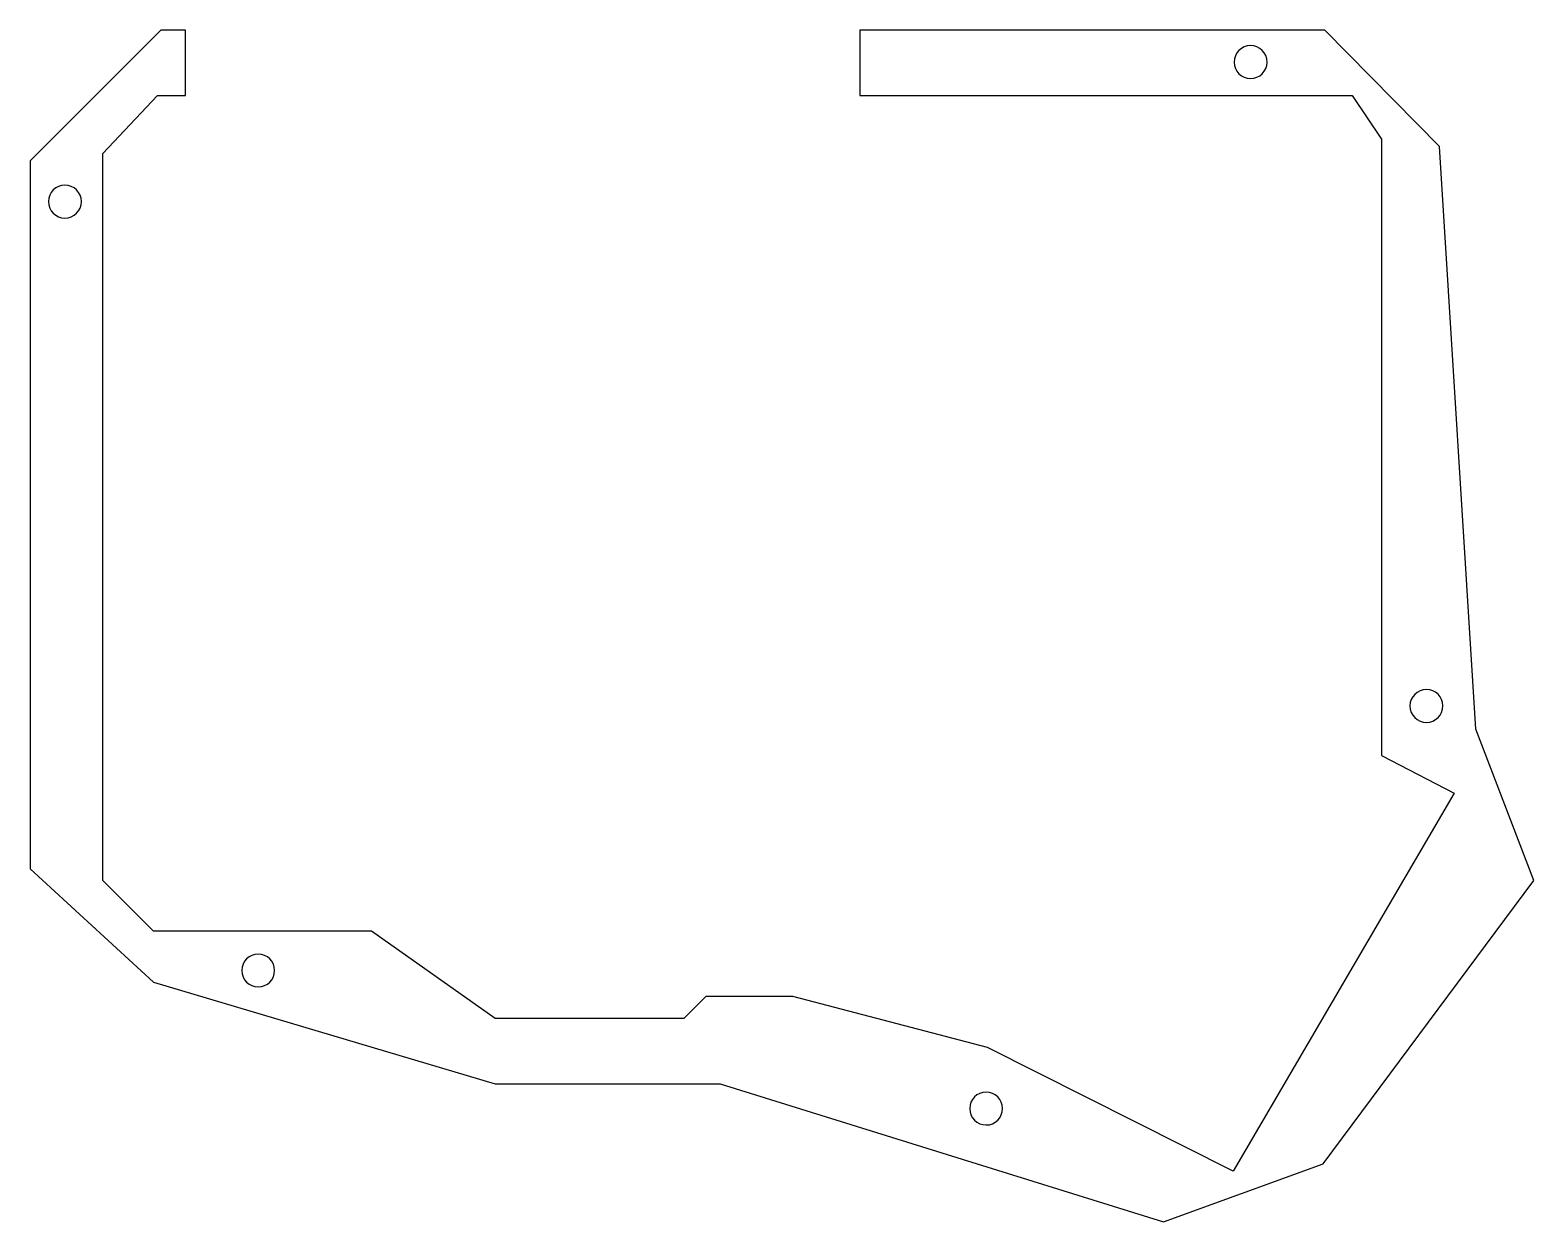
# Model space of a CAD drawing. Header units: millimetres. Extents: x 2781 to 9250, y -6719 to -1594.
import ezdxf

# ---------------------------------------------------------------- set-up
doc = ezdxf.new("R2010")
doc.units = ezdxf.units.MM

msp = doc.modelspace()

# ---------------------------------------------------------------- linework, layer by layer
msp.add_lwpolyline([(6350, -1593.8), (6350, -1875), (8468.7, -1875), (8593.7, -2062.5), (8593.7, -4712.5), (8906.2, -4875), (7956.2, -6500), (6900, -5968.7), (6062.5, -5750), (5687.5, -5750), (5593.7, -5843.7), (4781.2, -5843.7), (4250, -5468.7), (3312.5, -5468.7), (3093.7, -5250), (3093.7, -2125), (3330, -1875), (3450, -1875), (3450, -1593.8), (3343.7, -1593.8), (2781.2, -2156.2), (2781.2, -5200), (3312.5, -5687.5), (4781.2, -6125), (5750, -6125), (7656.2, -6718.7), (8343.7, -6468.7), (9250, -5250), (9000, -4600), (8843.7, -2093.8), (8350, -1593.8), (6350, -1593.8)], close=True)
for centre in [(8031.2, -1731.3), (2931.2, -2331.3), (8787.5, -4500.1), (3762.5, -5637.6), (6893.7, -6231.3)]:
    msp.add_arc(centre, 70.7, 0.06887, 359.93113)

doc.saveas('drawing.dxf')
